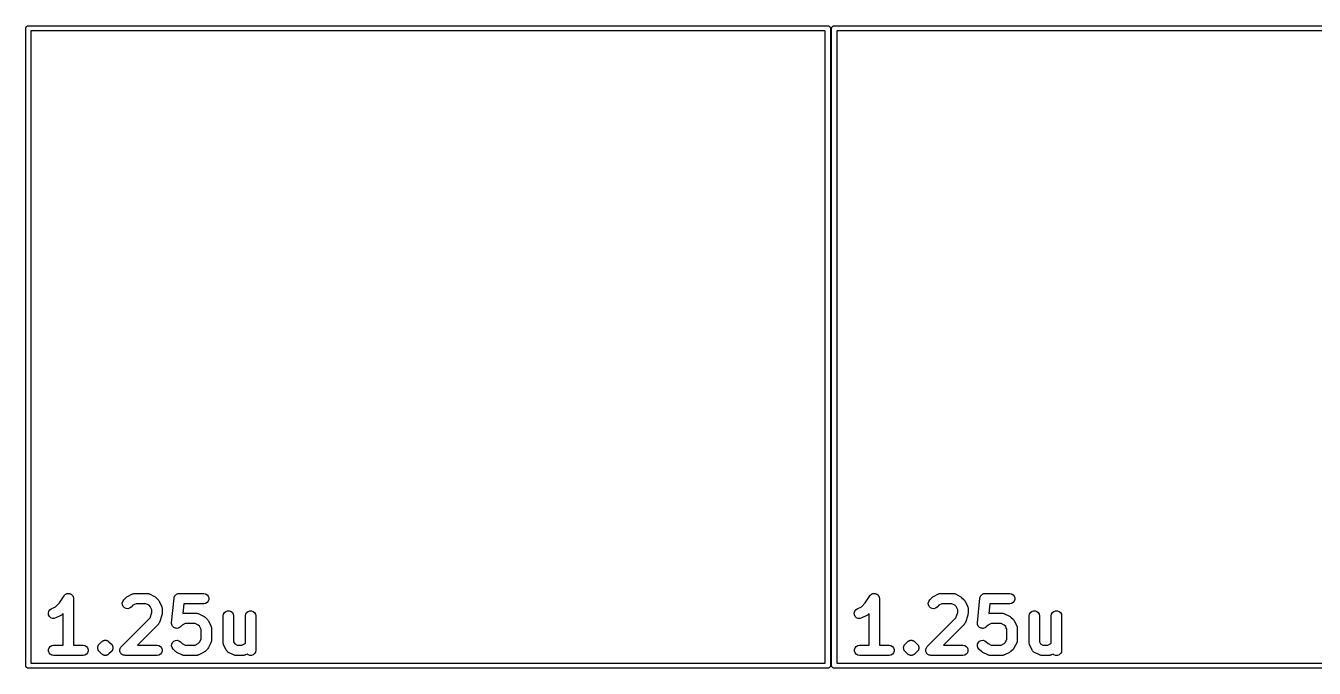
# Model space of a CAD drawing. Extents: x 41 to 154, y -135 to -41.
# Drawn here: x 40.52 to 78.49, y -135.47 to -116.53 of the extents above; entities that cross this region are included whole.
import ezdxf

# ---------------------------------------------------------------- set-up
doc = ezdxf.new("R2010")
doc.units = 0
doc.header["$MEASUREMENT"] = 0
doc.layers.add('BLACK', color=7, linetype='CONTINUOUS')

msp = doc.modelspace()

# ---------------------------------------------------------------- linework, layer by layer
at = {"layer": 'Black'}
for p, q in [((40.5229, -116.576), (40.5262, -116.57)), ((40.5262, -116.57), (40.5285, -116.564)), ((40.5285, -116.564), (40.5328, -116.559)), ((40.5328, -116.559), (40.5361, -116.553)), ((40.5361, -116.553), (40.5412, -116.549)), ((40.5412, -116.549), (40.5455, -116.544)), ((40.5455, -116.544), (40.5513, -116.54)), ((40.5513, -116.54), (40.5564, -116.536)), ((40.5564, -116.536), (40.5626, -116.534)), ((40.5626, -116.534), (40.5684, -116.53)), ((40.5684, -116.53), (40.575, -116.529)), ((40.575, -116.529), (40.5812, -116.527)), ((40.5812, -116.527), (40.5879, -116.527)), ((40.5879, -116.527), (40.5945, -116.526)), ((40.5945, -116.526), (64.1555, -116.526)), ((64.1555, -116.526), (64.1621, -116.527)), ((64.1621, -116.527), (64.1688, -116.527)), ((64.1688, -116.527), (64.175, -116.529)), ((64.175, -116.529), (64.1816, -116.53)), ((64.1816, -116.53), (64.1874, -116.534)), ((64.1874, -116.534), (64.1936, -116.536)), ((64.1936, -116.536), (64.1987, -116.54)), ((64.1987, -116.54), (64.2045, -116.544)), ((64.2045, -116.544), (64.2088, -116.549)), ((64.2088, -116.549), (64.2139, -116.553)), ((64.2139, -116.553), (64.2172, -116.559)), ((64.2172, -116.559), (64.2215, -116.564)), ((64.2215, -116.564), (64.2238, -116.57)), ((64.2238, -116.57), (64.2271, -116.576)), ((64.2729, -116.576), (64.2762, -116.57)), ((64.2762, -116.57), (64.2785, -116.564)), ((64.2785, -116.564), (64.2828, -116.559)), ((64.2828, -116.559), (64.2861, -116.553)), ((64.2861, -116.553), (64.2912, -116.549)), ((64.2912, -116.549), (64.2955, -116.544)), ((64.2955, -116.544), (64.3013, -116.54)), ((64.3013, -116.54), (64.3064, -116.536)), ((64.3064, -116.536), (64.3126, -116.534)), ((64.3126, -116.534), (64.3184, -116.53)), ((64.3184, -116.53), (64.325, -116.529)), ((64.325, -116.529), (64.3312, -116.527)), ((64.3312, -116.527), (64.3379, -116.527)), ((64.3379, -116.527), (64.3445, -116.526)), ((64.3445, -116.526), (87.9055, -116.526)), ((40.5183, -116.602), (40.5194, -116.595)), ((40.5183, -135.398), (40.5183, -116.602)), ((40.5194, -116.589), (40.5217, -116.583)), ((40.5194, -116.595), (40.5194, -116.589)), ((40.5217, -116.583), (40.5229, -116.576)), ((40.6707, -116.678), (40.6707, -135.322)), ((64.0793, -116.678), (40.6707, -116.678)), ((64.0793, -135.322), (64.0793, -116.678)), ((64.2271, -116.576), (64.2283, -116.583)), ((64.2283, -116.583), (64.2306, -116.589)), ((64.2306, -116.589), (64.2306, -116.595)), ((64.2306, -116.595), (64.2317, -116.602)), ((64.2317, -116.602), (64.2317, -135.398)), ((64.2683, -116.602), (64.2694, -116.595)), ((64.2683, -135.398), (64.2683, -116.602)), ((64.2694, -116.589), (64.2717, -116.583)), ((64.2694, -116.595), (64.2694, -116.589)), ((64.2717, -116.583), (64.2729, -116.576)), ((64.4207, -116.678), (64.4207, -135.322)), ((87.8293, -116.678), (64.4207, -116.678)), ((41.7147, -133.282), (41.731, -133.274)), ((41.731, -133.274), (41.7394, -133.273)), ((41.7394, -133.273), (41.7473, -133.27)), ((41.7473, -133.27), (41.7655, -133.27)), ((41.7655, -133.27), (41.7836, -133.268)), ((41.7836, -133.268), (41.7918, -133.27)), ((41.7918, -133.27), (41.8002, -133.27)), ((41.8002, -133.27), (41.8173, -133.277)), ((41.8173, -133.277), (41.835, -133.281)), ((41.835, -133.281), (41.842, -133.286)), ((43.6735, -133.282), (43.6811, -133.277)), ((43.6811, -133.277), (43.6987, -133.274)), ((43.6987, -133.274), (43.7158, -133.269)), ((43.7158, -133.269), (43.7245, -133.27)), ((43.7245, -133.27), (43.7332, -133.268)), ((43.7332, -133.268), (44.0961, -133.268)), ((44.0961, -133.268), (44.1047, -133.27)), ((44.1047, -133.27), (44.1135, -133.269)), ((44.1135, -133.269), (44.1306, -133.274)), ((44.1306, -133.274), (44.1482, -133.277)), ((44.1482, -133.277), (44.1558, -133.282)), ((44.9768, -133.282), (44.9824, -133.28)), ((44.9824, -133.28), (44.9874, -133.277)), ((44.9874, -133.277), (45.0079, -133.274)), ((45.0079, -133.274), (45.0281, -133.268)), ((45.0281, -133.268), (45.0338, -133.269)), ((45.0338, -133.269), (45.0395, -133.268)), ((45.0395, -133.268), (45.7652, -133.268)), ((45.7652, -133.268), (45.8173, -133.277)), ((45.8173, -133.277), (45.8632, -133.304)), ((65.4647, -133.282), (65.481, -133.274)), ((65.481, -133.274), (65.4894, -133.273)), ((65.4894, -133.273), (65.4973, -133.27)), ((65.4973, -133.27), (65.5155, -133.27)), ((65.5155, -133.27), (65.5336, -133.268)), ((65.5336, -133.268), (65.5418, -133.27)), ((65.5418, -133.27), (65.5502, -133.27)), ((65.5502, -133.27), (65.5673, -133.277)), ((65.5673, -133.277), (65.585, -133.281)), ((65.585, -133.281), (65.592, -133.286)), ((67.4235, -133.282), (67.4311, -133.277)), ((67.4311, -133.277), (67.4487, -133.274)), ((67.4487, -133.274), (67.4658, -133.269)), ((67.4658, -133.269), (67.4745, -133.27)), ((67.4745, -133.27), (67.4832, -133.268)), ((67.4832, -133.268), (67.8461, -133.268)), ((67.8461, -133.268), (67.8547, -133.27)), ((67.8547, -133.27), (67.8635, -133.269)), ((67.8635, -133.269), (67.8806, -133.274)), ((67.8806, -133.274), (67.8982, -133.277)), ((67.8982, -133.277), (67.9058, -133.282)), ((68.7268, -133.282), (68.7324, -133.28)), ((68.7324, -133.28), (68.7374, -133.277)), ((68.7374, -133.277), (68.7579, -133.274)), ((68.7579, -133.274), (68.7781, -133.268)), ((68.7781, -133.268), (68.7838, -133.269)), ((68.7838, -133.269), (68.7895, -133.268)), ((68.7895, -133.268), (69.5152, -133.268)), ((69.5152, -133.268), (69.5673, -133.277)), ((69.5673, -133.277), (69.6132, -133.304)), ((41.2702, -133.72), (41.3932, -133.658)), ((41.3932, -133.658), (41.5102, -133.541)), ((41.5102, -133.541), (41.647, -133.336)), ((41.647, -133.336), (41.6528, -133.33)), ((41.6528, -133.33), (41.657, -133.322)), ((41.657, -133.322), (41.671, -133.311)), ((41.671, -133.311), (41.6835, -133.298)), ((41.6835, -133.298), (41.6911, -133.294)), ((41.6911, -133.294), (41.6976, -133.288)), ((41.6976, -133.288), (41.7147, -133.282)), ((41.842, -133.286), (41.85, -133.288)), ((41.85, -133.288), (41.8639, -133.3)), ((41.8639, -133.3), (41.879, -133.31)), ((41.879, -133.31), (41.884, -133.317)), ((41.884, -133.317), (41.8905, -133.322)), ((41.8905, -133.322), (41.8996, -133.338)), ((41.8996, -133.338), (41.9104, -133.353)), ((41.9104, -133.353), (41.9127, -133.361)), ((41.9127, -133.361), (41.917, -133.368)), ((41.917, -133.368), (41.9201, -133.386)), ((41.9201, -133.386), (41.9252, -133.404)), ((41.9252, -133.404), (41.9247, -133.412)), ((41.9247, -133.412), (41.9262, -133.42)), ((41.9262, -133.42), (41.9262, -134.792)), ((43.3637, -133.552), (43.3774, -133.501)), ((43.3683, -133.605), (43.3637, -133.552)), ((43.3906, -133.653), (43.3683, -133.605)), ((43.3774, -133.501), (43.4077, -133.458)), ((43.4281, -133.69), (43.3906, -133.653)), ((43.4077, -133.458), (43.4803, -133.385)), ((43.4803, -133.385), (43.5003, -133.371)), ((43.5003, -133.371), (43.5199, -133.357)), ((43.5199, -133.357), (43.665, -133.284)), ((43.6783, -133.618), (43.6232, -133.673)), ((43.665, -133.284), (43.6735, -133.282)), ((43.7692, -133.573), (43.6783, -133.618)), ((44.0601, -133.573), (43.7692, -133.573)), ((44.1509, -133.618), (44.0601, -133.573)), ((44.1885, -133.656), (44.1509, -133.618)), ((44.1558, -133.282), (44.1642, -133.284)), ((44.1642, -133.284), (44.3093, -133.357)), ((44.2339, -133.747), (44.1885, -133.656)), ((44.3093, -133.357), (44.329, -133.371)), ((44.329, -133.371), (44.349, -133.385)), ((44.349, -133.385), (44.4215, -133.458)), ((44.4215, -133.458), (44.4355, -133.478)), ((44.4355, -133.478), (44.4501, -133.497)), ((44.4501, -133.497), (44.5226, -133.643)), ((44.5226, -133.643), (44.5252, -133.651)), ((44.5252, -133.651), (44.5295, -133.659)), ((44.5295, -133.659), (44.5326, -133.676)), ((44.8153, -134.131), (44.8878, -133.405)), ((44.8878, -133.405), (44.8894, -133.4)), ((44.8894, -133.394), (44.8965, -133.374)), ((44.8894, -133.4), (44.8894, -133.394)), ((44.8965, -133.374), (44.9022, -133.354)), ((44.9022, -133.354), (44.9055, -133.35)), ((44.9055, -133.35), (44.9075, -133.344)), ((44.9075, -133.344), (44.9209, -133.328)), ((44.9209, -133.328), (44.9331, -133.311)), ((44.9331, -133.311), (44.9378, -133.308)), ((44.9378, -133.308), (44.9415, -133.304)), ((44.9415, -133.304), (44.9596, -133.293)), ((44.9596, -133.293), (44.9768, -133.282)), ((45.1774, -133.573), (45.1492, -133.855)), ((45.7652, -133.573), (45.1774, -133.573)), ((45.8173, -133.564), (45.7652, -133.573)), ((45.8632, -133.537), (45.8173, -133.564)), ((45.8632, -133.304), (45.8972, -133.344)), ((45.8972, -133.497), (45.8632, -133.537)), ((45.8972, -133.344), (45.9153, -133.394)), ((45.9153, -133.447), (45.8972, -133.497)), ((45.9153, -133.394), (45.9153, -133.447)), ((65.0202, -133.72), (65.1432, -133.658)), ((65.1432, -133.658), (65.2602, -133.541)), ((65.2602, -133.541), (65.397, -133.336)), ((65.397, -133.336), (65.4028, -133.33)), ((65.4028, -133.33), (65.407, -133.322)), ((65.407, -133.322), (65.421, -133.311)), ((65.421, -133.311), (65.4335, -133.298)), ((65.4335, -133.298), (65.4411, -133.294)), ((65.4411, -133.294), (65.4476, -133.288)), ((65.4476, -133.288), (65.4647, -133.282)), ((65.592, -133.286), (65.6, -133.288)), ((65.6, -133.288), (65.6139, -133.3)), ((65.6139, -133.3), (65.629, -133.31)), ((65.629, -133.31), (65.634, -133.317)), ((65.634, -133.317), (65.6405, -133.322)), ((65.6405, -133.322), (65.6496, -133.338)), ((65.6496, -133.338), (65.6604, -133.353)), ((65.6604, -133.353), (65.6628, -133.361)), ((65.6628, -133.361), (65.667, -133.368)), ((65.667, -133.368), (65.6701, -133.386)), ((65.6701, -133.386), (65.6752, -133.404)), ((65.6752, -133.404), (65.6747, -133.412)), ((65.6747, -133.412), (65.6762, -133.42)), ((65.6762, -133.42), (65.6762, -134.792)), ((67.1137, -133.552), (67.1274, -133.501)), ((67.1183, -133.605), (67.1137, -133.552)), ((67.1406, -133.653), (67.1183, -133.605)), ((67.1274, -133.501), (67.1577, -133.458)), ((67.1781, -133.69), (67.1406, -133.653)), ((67.1577, -133.458), (67.2303, -133.385)), ((67.2303, -133.385), (67.2503, -133.371)), ((67.2503, -133.371), (67.2699, -133.357)), ((67.2699, -133.357), (67.415, -133.284)), ((67.4283, -133.618), (67.3732, -133.673)), ((67.415, -133.284), (67.4235, -133.282)), ((67.5192, -133.573), (67.4283, -133.618)), ((67.8101, -133.573), (67.5192, -133.573)), ((67.9009, -133.618), (67.8101, -133.573)), ((67.9385, -133.656), (67.9009, -133.618)), ((67.9058, -133.282), (67.9142, -133.284)), ((67.9142, -133.284), (68.0593, -133.357)), ((67.9839, -133.747), (67.9385, -133.656)), ((68.0593, -133.357), (68.079, -133.371)), ((68.079, -133.371), (68.099, -133.385)), ((68.099, -133.385), (68.1715, -133.458)), ((68.1715, -133.458), (68.1855, -133.478)), ((68.1855, -133.478), (68.2001, -133.497)), ((68.2001, -133.497), (68.2726, -133.643)), ((68.2726, -133.643), (68.2752, -133.651)), ((68.2752, -133.651), (68.2795, -133.659)), ((68.2795, -133.659), (68.2826, -133.676)), ((68.5653, -134.131), (68.6378, -133.405)), ((68.6378, -133.405), (68.6394, -133.4)), ((68.6394, -133.394), (68.6465, -133.374)), ((68.6394, -133.4), (68.6394, -133.394)), ((68.6465, -133.374), (68.6522, -133.354)), ((68.6522, -133.354), (68.6555, -133.35)), ((68.6555, -133.35), (68.6575, -133.344)), ((68.6575, -133.344), (68.6709, -133.328)), ((68.6709, -133.328), (68.6831, -133.311)), ((68.6831, -133.311), (68.6878, -133.308)), ((68.6878, -133.308), (68.6915, -133.304)), ((68.6915, -133.304), (68.7096, -133.293)), ((68.7096, -133.293), (68.7268, -133.282)), ((68.9274, -133.573), (68.8992, -133.855)), ((69.5152, -133.573), (68.9274, -133.573)), ((69.5673, -133.564), (69.5152, -133.573)), ((69.6132, -133.537), (69.5673, -133.564)), ((69.6132, -133.304), (69.6472, -133.344)), ((69.6472, -133.497), (69.6132, -133.537)), ((69.6472, -133.344), (69.6653, -133.394)), ((69.6653, -133.447), (69.6472, -133.497)), ((69.6653, -133.394), (69.6653, -133.447)), ((41.1862, -133.847), (41.1985, -133.795)), ((41.1923, -133.899), (41.1862, -133.847)), ((41.2159, -133.947), (41.1923, -133.899)), ((41.1985, -133.795), (41.2277, -133.751)), ((41.2544, -133.983), (41.2159, -133.947)), ((41.2277, -133.751), (41.2702, -133.72)), ((41.3029, -134.004), (41.2544, -133.983)), ((41.3558, -134.007), (41.3029, -134.004)), ((41.4065, -133.992), (41.3558, -134.007)), ((41.5516, -133.92), (41.4065, -133.992)), ((41.5713, -133.905), (41.5516, -133.92)), ((41.5912, -133.891), (41.5713, -133.905)), ((41.6214, -133.861), (41.5912, -133.891)), ((41.6214, -134.792), (41.6214, -133.861)), ((43.3351, -134.837), (44.1806, -133.991)), ((43.476, -133.713), (43.4281, -133.69)), ((43.5288, -133.717), (43.476, -133.713)), ((43.5799, -133.704), (43.5288, -133.717)), ((43.6232, -133.673), (43.5799, -133.704)), ((44.1806, -133.991), (44.2339, -133.831)), ((44.2339, -133.831), (44.2339, -133.747)), ((44.5309, -133.904), (44.4583, -134.122)), ((44.5345, -133.88), (44.5309, -133.904)), ((44.5326, -133.676), (44.5377, -133.693)), ((44.5387, -133.856), (44.5345, -133.88)), ((44.5377, -133.693), (44.5372, -133.702)), ((44.5372, -133.702), (44.5387, -133.711)), ((44.5387, -133.711), (44.5387, -133.856)), ((45.1492, -133.855), (45.1501, -133.855)), ((45.1501, -133.855), (45.1672, -133.85)), ((45.1672, -133.85), (45.176, -133.85)), ((45.176, -133.85), (45.1846, -133.849)), ((45.1846, -133.849), (45.5475, -133.849)), ((45.5475, -133.849), (45.5561, -133.85)), ((45.5561, -133.85), (45.5649, -133.85)), ((45.5649, -133.85), (45.582, -133.855)), ((45.582, -133.855), (45.5996, -133.858)), ((45.5996, -133.858), (45.6072, -133.862)), ((45.6072, -133.862), (45.6156, -133.865)), ((45.6156, -133.865), (45.7608, -133.937)), ((45.7608, -133.937), (45.7804, -133.952)), ((45.7804, -133.952), (45.8004, -133.966)), ((45.8004, -133.966), (45.873, -134.038)), ((45.873, -134.038), (45.887, -134.058)), ((46.3385, -133.928), (46.3477, -133.876)), ((46.3385, -134.727), (46.3385, -133.928)), ((46.3477, -133.876), (46.3742, -133.83)), ((46.3742, -133.83), (46.4147, -133.796)), ((46.4147, -133.796), (46.4644, -133.778)), ((46.4644, -133.778), (46.5174, -133.778)), ((46.5174, -133.778), (46.5671, -133.796)), ((46.5671, -133.796), (46.6077, -133.83)), ((46.6077, -133.83), (46.6341, -133.876)), ((46.6341, -133.876), (46.6433, -133.928)), ((46.6433, -133.928), (46.6433, -134.691)), ((46.9917, -133.928), (47.0008, -133.876)), ((46.9917, -134.736), (46.9917, -133.928)), ((47.0008, -133.876), (47.0273, -133.83)), ((47.0273, -133.83), (47.0679, -133.796)), ((47.0679, -133.796), (47.1176, -133.778)), ((47.1176, -133.778), (47.1705, -133.778)), ((47.1705, -133.778), (47.2203, -133.796)), ((47.2203, -133.796), (47.2608, -133.83)), ((47.2608, -133.83), (47.2873, -133.876)), ((47.2873, -133.876), (47.2965, -133.928)), ((47.2965, -133.928), (47.2965, -134.944)), ((64.9362, -133.847), (64.9485, -133.795)), ((64.9423, -133.899), (64.9362, -133.847)), ((64.9659, -133.947), (64.9423, -133.899)), ((64.9485, -133.795), (64.9777, -133.751)), ((65.0044, -133.983), (64.9659, -133.947)), ((64.9777, -133.751), (65.0202, -133.72)), ((65.0529, -134.004), (65.0044, -133.983)), ((65.1058, -134.007), (65.0529, -134.004)), ((65.1565, -133.992), (65.1058, -134.007)), ((65.3016, -133.92), (65.1565, -133.992)), ((65.3213, -133.905), (65.3016, -133.92)), ((65.3412, -133.891), (65.3213, -133.905)), ((65.3714, -133.861), (65.3412, -133.891)), ((65.3714, -134.792), (65.3714, -133.861)), ((67.0851, -134.837), (67.9306, -133.991)), ((67.226, -133.713), (67.1781, -133.69)), ((67.2788, -133.717), (67.226, -133.713)), ((67.3299, -133.704), (67.2788, -133.717)), ((67.3732, -133.673), (67.3299, -133.704)), ((67.9306, -133.991), (67.9839, -133.831)), ((67.9839, -133.831), (67.9839, -133.747)), ((68.2809, -133.904), (68.2083, -134.122)), ((68.2845, -133.88), (68.2809, -133.904)), ((68.2826, -133.676), (68.2877, -133.693)), ((68.2887, -133.856), (68.2845, -133.88)), ((68.2877, -133.693), (68.2872, -133.702)), ((68.2872, -133.702), (68.2887, -133.711)), ((68.2887, -133.711), (68.2887, -133.856)), ((68.8992, -133.855), (68.9001, -133.855)), ((68.9001, -133.855), (68.9172, -133.85)), ((68.9172, -133.85), (68.926, -133.85)), ((68.926, -133.85), (68.9346, -133.849)), ((68.9346, -133.849), (69.2975, -133.849)), ((69.2975, -133.849), (69.3061, -133.85)), ((69.3061, -133.85), (69.3149, -133.85)), ((69.3149, -133.85), (69.332, -133.855)), ((69.332, -133.855), (69.3496, -133.858)), ((69.3496, -133.858), (69.3572, -133.862)), ((69.3572, -133.862), (69.3656, -133.865)), ((69.3656, -133.865), (69.5108, -133.937)), ((69.5108, -133.937), (69.5304, -133.952)), ((69.5304, -133.952), (69.5504, -133.966)), ((69.5504, -133.966), (69.623, -134.038)), ((69.623, -134.038), (69.637, -134.058)), ((70.0885, -133.928), (70.0977, -133.876)), ((70.0885, -134.727), (70.0885, -133.928)), ((70.0977, -133.876), (70.1242, -133.83)), ((70.1242, -133.83), (70.1647, -133.796)), ((70.1647, -133.796), (70.2144, -133.778)), ((70.2144, -133.778), (70.2674, -133.778)), ((70.2674, -133.778), (70.3171, -133.796)), ((70.3171, -133.796), (70.3577, -133.83)), ((70.3577, -133.83), (70.3841, -133.876)), ((70.3841, -133.876), (70.3933, -133.928)), ((70.3933, -133.928), (70.3933, -134.691)), ((70.7417, -133.928), (70.7508, -133.876)), ((70.7417, -134.736), (70.7417, -133.928)), ((70.7508, -133.876), (70.7773, -133.83)), ((70.7773, -133.83), (70.8179, -133.796)), ((70.8179, -133.796), (70.8676, -133.778)), ((70.8676, -133.778), (70.9205, -133.778)), ((70.9205, -133.778), (70.9703, -133.796)), ((70.9703, -133.796), (71.0108, -133.83)), ((71.0108, -133.83), (71.0373, -133.876)), ((71.0373, -133.876), (71.0465, -133.928)), ((71.0465, -133.928), (71.0465, -134.944)), ((44.4215, -134.181), (43.8108, -134.792)), ((44.4266, -134.174), (44.4215, -134.181)), ((44.4331, -134.168), (44.4266, -134.174)), ((44.4416, -134.153), (44.4331, -134.168)), ((44.4519, -134.138), (44.4416, -134.153)), ((44.4542, -134.129), (44.4519, -134.138)), ((44.4583, -134.122), (44.4542, -134.129)), ((44.8151, -134.133), (44.8153, -134.132)), ((44.8173, -134.158), (44.8151, -134.133)), ((44.8153, -134.132), (44.8153, -134.131)), ((44.8192, -134.184), (44.8173, -134.158)), ((44.8196, -134.185), (44.8192, -134.184)), ((44.8197, -134.186), (44.8196, -134.185)), ((44.8305, -134.209), (44.8197, -134.186)), ((44.841, -134.232), (44.8305, -134.209)), ((44.8417, -134.233), (44.841, -134.232)), ((44.8421, -134.234), (44.8417, -134.233)), ((44.8602, -134.252), (44.8421, -134.234)), ((44.878, -134.27), (44.8602, -134.252)), ((44.8788, -134.27), (44.878, -134.27)), ((44.8795, -134.271), (44.8788, -134.27)), ((44.9026, -134.282), (44.8795, -134.271)), ((44.9256, -134.293), (44.9026, -134.282)), ((44.9266, -134.293), (44.9256, -134.293)), ((44.9275, -134.293), (44.9266, -134.293)), ((44.9529, -134.296), (44.9275, -134.293)), ((44.9783, -134.298), (44.9529, -134.296)), ((44.9792, -134.298), (44.9783, -134.298)), ((44.9802, -134.298), (44.9792, -134.298)), ((45.0049, -134.291), (44.9802, -134.298)), ((45.0296, -134.285), (45.0049, -134.291)), ((45.0304, -134.285), (45.0296, -134.285)), ((45.0313, -134.284), (45.0304, -134.285)), ((45.0523, -134.27), (45.0313, -134.284)), ((45.0733, -134.255), (45.0523, -134.27)), ((45.0739, -134.254), (45.0733, -134.255)), ((45.0747, -134.254), (45.0739, -134.254)), ((45.1298, -134.199), (45.0747, -134.254)), ((45.2206, -134.153), (45.1298, -134.199)), ((45.5115, -134.153), (45.2206, -134.153)), ((45.6023, -134.199), (45.5115, -134.153)), ((45.6399, -134.236), (45.6023, -134.199)), ((45.6854, -134.327), (45.6399, -134.236)), ((45.6854, -134.618), (45.6854, -134.327)), ((45.887, -134.058), (45.9015, -134.078)), ((45.9015, -134.078), (45.9741, -134.223)), ((45.9741, -134.223), (45.9766, -134.232)), ((45.9766, -134.232), (45.981, -134.239)), ((45.981, -134.239), (45.9841, -134.257)), ((45.9841, -134.257), (45.9892, -134.274)), ((45.9892, -134.274), (45.9886, -134.283)), ((45.9886, -134.283), (45.9902, -134.291)), ((45.9902, -134.291), (45.9902, -134.654)), ((68.1715, -134.181), (67.5608, -134.792)), ((68.1766, -134.174), (68.1715, -134.181)), ((68.1831, -134.168), (68.1766, -134.174)), ((68.1916, -134.153), (68.1831, -134.168)), ((68.2019, -134.138), (68.1916, -134.153)), ((68.2042, -134.129), (68.2019, -134.138)), ((68.2083, -134.122), (68.2042, -134.129)), ((68.5651, -134.133), (68.5653, -134.132)), ((68.5673, -134.158), (68.5651, -134.133)), ((68.5653, -134.132), (68.5653, -134.131)), ((68.5692, -134.184), (68.5673, -134.158)), ((68.5696, -134.185), (68.5692, -134.184)), ((68.5697, -134.186), (68.5696, -134.185)), ((68.5805, -134.209), (68.5697, -134.186)), ((68.591, -134.232), (68.5805, -134.209)), ((68.5917, -134.233), (68.591, -134.232)), ((68.5921, -134.234), (68.5917, -134.233)), ((68.6102, -134.252), (68.5921, -134.234)), ((68.628, -134.27), (68.6102, -134.252)), ((68.6288, -134.27), (68.628, -134.27)), ((68.6295, -134.271), (68.6288, -134.27)), ((68.6526, -134.282), (68.6295, -134.271)), ((68.6756, -134.293), (68.6526, -134.282)), ((68.6766, -134.293), (68.6756, -134.293)), ((68.6775, -134.293), (68.6766, -134.293)), ((68.7029, -134.296), (68.6775, -134.293)), ((68.7283, -134.298), (68.7029, -134.296)), ((68.7292, -134.298), (68.7283, -134.298)), ((68.7302, -134.298), (68.7292, -134.298)), ((68.7549, -134.291), (68.7302, -134.298)), ((68.7796, -134.285), (68.7549, -134.291)), ((68.7804, -134.285), (68.7796, -134.285)), ((68.7813, -134.284), (68.7804, -134.285)), ((68.8023, -134.27), (68.7813, -134.284)), ((68.8233, -134.255), (68.8023, -134.27)), ((68.8239, -134.254), (68.8233, -134.255)), ((68.8247, -134.254), (68.8239, -134.254)), ((68.8798, -134.199), (68.8247, -134.254)), ((68.9706, -134.153), (68.8798, -134.199)), ((69.2615, -134.153), (68.9706, -134.153)), ((69.3523, -134.199), (69.2615, -134.153)), ((69.3899, -134.236), (69.3523, -134.199)), ((69.4354, -134.327), (69.3899, -134.236)), ((69.4354, -134.618), (69.4354, -134.327)), ((69.637, -134.058), (69.6515, -134.078)), ((69.6515, -134.078), (69.7241, -134.223)), ((69.7241, -134.223), (69.7266, -134.232)), ((69.7266, -134.232), (69.731, -134.239)), ((69.731, -134.239), (69.7341, -134.257)), ((69.7341, -134.257), (69.7392, -134.274)), ((69.7392, -134.274), (69.7386, -134.283)), ((69.7386, -134.283), (69.7402, -134.291)), ((69.7402, -134.291), (69.7402, -134.654)), ((41.2862, -134.801), (41.3383, -134.792)), ((41.3383, -134.792), (41.6214, -134.792)), ((41.9262, -134.792), (42.2092, -134.792)), ((42.2092, -134.792), (42.2613, -134.801)), ((42.6516, -134.807), (42.6593, -134.797)), ((42.6593, -134.797), (42.6649, -134.784)), ((42.6649, -134.784), (42.6744, -134.775)), ((42.6744, -134.775), (42.682, -134.764)), ((42.682, -134.764), (42.7546, -134.692)), ((42.7546, -134.692), (42.7655, -134.684)), ((42.7655, -134.684), (42.7749, -134.674)), ((42.7749, -134.674), (42.781, -134.672)), ((42.781, -134.672), (42.7861, -134.667)), ((42.7861, -134.667), (42.7924, -134.665)), ((42.7924, -134.665), (42.7979, -134.661)), ((42.7979, -134.661), (42.8108, -134.658)), ((42.8108, -134.658), (42.8229, -134.652)), ((42.8229, -134.652), (42.8296, -134.651)), ((42.8296, -134.651), (42.8359, -134.649)), ((42.8359, -134.649), (42.8426, -134.649)), ((42.8426, -134.649), (42.8491, -134.647)), ((42.8491, -134.647), (42.8623, -134.649)), ((42.8623, -134.649), (42.8756, -134.647)), ((42.8756, -134.647), (42.8821, -134.649)), ((42.8821, -134.649), (42.8888, -134.649)), ((42.8888, -134.649), (42.8951, -134.651)), ((42.8951, -134.651), (42.9018, -134.652)), ((42.9018, -134.652), (42.9139, -134.658)), ((42.9139, -134.658), (42.9267, -134.661)), ((42.9267, -134.661), (42.9322, -134.665)), ((42.9322, -134.665), (42.9385, -134.667)), ((42.9385, -134.667), (42.9437, -134.672)), ((42.9437, -134.672), (42.9497, -134.674)), ((42.9497, -134.674), (42.9592, -134.684)), ((42.9592, -134.684), (42.9701, -134.692)), ((42.9701, -134.692), (43.0427, -134.764)), ((43.0427, -134.764), (43.0503, -134.775)), ((43.0503, -134.775), (43.0597, -134.784)), ((43.0597, -134.784), (43.0654, -134.797)), ((43.0654, -134.797), (43.073, -134.807)), ((43.8108, -134.792), (44.3863, -134.792)), ((44.3863, -134.792), (44.4385, -134.801)), ((44.8151, -134.813), (44.8197, -134.76)), ((44.8197, -134.76), (44.8421, -134.712)), ((44.8421, -134.712), (44.8795, -134.674)), ((44.8795, -134.674), (44.9275, -134.652)), ((44.9275, -134.652), (44.9802, -134.647)), ((44.9802, -134.647), (45.0313, -134.661)), ((45.0313, -134.661), (45.0747, -134.692)), ((45.0747, -134.692), (45.1298, -134.747)), ((45.1298, -134.747), (45.2206, -134.792)), ((45.2206, -134.792), (45.5115, -134.792)), ((45.5115, -134.792), (45.6023, -134.747)), ((45.6023, -134.747), (45.6399, -134.709)), ((45.6399, -134.709), (45.6854, -134.618)), ((45.9741, -134.722), (45.9015, -134.867)), ((45.9766, -134.714), (45.9741, -134.722)), ((45.981, -134.706), (45.9766, -134.714)), ((45.9841, -134.689), (45.981, -134.706)), ((45.9892, -134.672), (45.9841, -134.689)), ((45.9902, -134.654), (45.9886, -134.663)), ((45.9886, -134.663), (45.9892, -134.672)), ((46.34, -134.735), (46.3385, -134.727)), ((46.3395, -134.744), (46.34, -134.735)), ((46.3446, -134.761), (46.3395, -134.744)), ((46.3477, -134.779), (46.3446, -134.761)), ((46.3521, -134.786), (46.3477, -134.779)), ((46.3546, -134.795), (46.3521, -134.786)), ((46.4272, -134.94), (46.3546, -134.795)), ((46.6433, -134.691), (46.6771, -134.758)), ((46.6771, -134.758), (46.7446, -134.792)), ((46.7446, -134.792), (46.8904, -134.792)), ((46.8904, -134.792), (46.9812, -134.747)), ((46.9812, -134.747), (46.9917, -134.736)), ((65.0362, -134.801), (65.0883, -134.792)), ((65.0883, -134.792), (65.3714, -134.792)), ((65.6762, -134.792), (65.9592, -134.792)), ((65.9592, -134.792), (66.0113, -134.801)), ((66.4016, -134.807), (66.4093, -134.797)), ((66.4093, -134.797), (66.4149, -134.784)), ((66.4149, -134.784), (66.4244, -134.775)), ((66.4244, -134.775), (66.432, -134.764)), ((66.432, -134.764), (66.5046, -134.692)), ((66.5046, -134.692), (66.5155, -134.684)), ((66.5155, -134.684), (66.5249, -134.674)), ((66.5249, -134.674), (66.531, -134.672)), ((66.531, -134.672), (66.5361, -134.667)), ((66.5361, -134.667), (66.5424, -134.665)), ((66.5424, -134.665), (66.5479, -134.661)), ((66.5479, -134.661), (66.5608, -134.658)), ((66.5608, -134.658), (66.5729, -134.652)), ((66.5729, -134.652), (66.5796, -134.651)), ((66.5796, -134.651), (66.5859, -134.649)), ((66.5859, -134.649), (66.5926, -134.649)), ((66.5926, -134.649), (66.5991, -134.647)), ((66.5991, -134.647), (66.6123, -134.649)), ((66.6123, -134.649), (66.6256, -134.647)), ((66.6256, -134.647), (66.6321, -134.649)), ((66.6321, -134.649), (66.6388, -134.649)), ((66.6388, -134.649), (66.6451, -134.651)), ((66.6451, -134.651), (66.6518, -134.652)), ((66.6518, -134.652), (66.6639, -134.658)), ((66.6639, -134.658), (66.6767, -134.661)), ((66.6767, -134.661), (66.6822, -134.665)), ((66.6822, -134.665), (66.6885, -134.667)), ((66.6885, -134.667), (66.6937, -134.672)), ((66.6937, -134.672), (66.6997, -134.674)), ((66.6997, -134.674), (66.7092, -134.684)), ((66.7092, -134.684), (66.7201, -134.692)), ((66.7201, -134.692), (66.7927, -134.764)), ((66.7927, -134.764), (66.8003, -134.775)), ((66.8003, -134.775), (66.8097, -134.784)), ((66.8097, -134.784), (66.8154, -134.797)), ((66.8154, -134.797), (66.823, -134.807)), ((67.5608, -134.792), (68.1363, -134.792)), ((68.1363, -134.792), (68.1885, -134.801)), ((68.5651, -134.813), (68.5697, -134.76)), ((68.5697, -134.76), (68.5921, -134.712)), ((68.5921, -134.712), (68.6295, -134.674)), ((68.6295, -134.674), (68.6775, -134.652)), ((68.6775, -134.652), (68.7302, -134.647)), ((68.7302, -134.647), (68.7813, -134.661)), ((68.7813, -134.661), (68.8247, -134.692)), ((68.8247, -134.692), (68.8798, -134.747)), ((68.8798, -134.747), (68.9706, -134.792)), ((68.9706, -134.792), (69.2615, -134.792)), ((69.2615, -134.792), (69.3523, -134.747)), ((69.3523, -134.747), (69.3899, -134.709)), ((69.3899, -134.709), (69.4354, -134.618)), ((69.7241, -134.722), (69.6515, -134.867)), ((69.7266, -134.714), (69.7241, -134.722)), ((69.731, -134.706), (69.7266, -134.714)), ((69.7341, -134.689), (69.731, -134.706)), ((69.7392, -134.672), (69.7341, -134.689)), ((69.7402, -134.654), (69.7386, -134.663)), ((69.7386, -134.663), (69.7392, -134.672)), ((70.09, -134.735), (70.0885, -134.727)), ((70.0895, -134.744), (70.09, -134.735)), ((70.0946, -134.761), (70.0895, -134.744)), ((70.0977, -134.779), (70.0946, -134.761)), ((70.1021, -134.786), (70.0977, -134.779)), ((70.1046, -134.795), (70.1021, -134.786)), ((70.1772, -134.94), (70.1046, -134.795)), ((70.3933, -134.691), (70.4271, -134.758)), ((70.4271, -134.758), (70.4946, -134.792)), ((70.4946, -134.792), (70.6404, -134.792)), ((70.6404, -134.792), (70.7312, -134.747)), ((70.7312, -134.747), (70.7417, -134.736)), ((41.1883, -134.918), (41.2064, -134.868)), ((41.1883, -134.971), (41.1883, -134.918)), ((41.2064, -135.021), (41.1883, -134.971)), ((41.2064, -134.868), (41.2404, -134.828)), ((41.2404, -135.061), (41.2064, -135.021)), ((41.2404, -134.828), (41.2862, -134.801)), ((41.2862, -135.088), (41.2404, -135.061)), ((41.3383, -135.097), (41.2862, -135.088)), ((42.2092, -135.097), (41.3383, -135.097)), ((42.2613, -135.088), (42.2092, -135.097)), ((42.2613, -134.801), (42.3072, -134.828)), ((42.3072, -135.061), (42.2613, -135.088)), ((42.3072, -134.828), (42.3412, -134.868)), ((42.3412, -135.021), (42.3072, -135.061)), ((42.3412, -134.868), (42.3593, -134.918)), ((42.3593, -134.971), (42.3412, -135.021)), ((42.3593, -134.918), (42.3593, -134.971)), ((42.6379, -134.859), (42.6414, -134.846)), ((42.6391, -134.872), (42.6379, -134.859)), ((42.6379, -134.885), (42.6391, -134.872)), ((42.6414, -134.898), (42.6379, -134.885)), ((42.6414, -134.846), (42.6426, -134.832)), ((42.6426, -134.911), (42.6414, -134.898)), ((42.6426, -134.832), (42.6482, -134.82)), ((42.6482, -134.923), (42.6426, -134.911)), ((42.6482, -134.82), (42.6516, -134.807)), ((42.6516, -134.936), (42.6482, -134.923)), ((42.6593, -134.947), (42.6516, -134.936)), ((42.6649, -134.959), (42.6593, -134.947)), ((42.6744, -134.969), (42.6649, -134.959)), ((42.682, -134.98), (42.6744, -134.969)), ((42.7546, -135.052), (42.682, -134.98)), ((42.7655, -135.06), (42.7546, -135.052)), ((42.7749, -135.069), (42.7655, -135.06)), ((42.781, -135.072), (42.7749, -135.069)), ((42.7861, -135.076), (42.781, -135.072)), ((42.7924, -135.079), (42.7861, -135.076)), ((42.7979, -135.083), (42.7924, -135.079)), ((42.8108, -135.086), (42.7979, -135.083)), ((42.8229, -135.092), (42.8108, -135.086)), ((42.8296, -135.092), (42.8229, -135.092)), ((42.8359, -135.095), (42.8296, -135.092)), ((42.8426, -135.095), (42.8359, -135.095)), ((42.8491, -135.096), (42.8426, -135.095)), ((42.8623, -135.095), (42.8491, -135.096)), ((42.8756, -135.096), (42.8623, -135.095)), ((42.8821, -135.095), (42.8756, -135.096)), ((42.8888, -135.095), (42.8821, -135.095)), ((42.8951, -135.092), (42.8888, -135.095)), ((42.9018, -135.092), (42.8951, -135.092)), ((42.9139, -135.086), (42.9018, -135.092)), ((42.9267, -135.083), (42.9139, -135.086)), ((42.9322, -135.079), (42.9267, -135.083)), ((42.9385, -135.076), (42.9322, -135.079)), ((42.9437, -135.072), (42.9385, -135.076)), ((42.9497, -135.069), (42.9437, -135.072)), ((42.9592, -135.06), (42.9497, -135.069)), ((42.9701, -135.052), (42.9592, -135.06)), ((43.0427, -134.98), (42.9701, -135.052)), ((43.0503, -134.969), (43.0427, -134.98)), ((43.0597, -134.959), (43.0503, -134.969)), ((43.0654, -134.947), (43.0597, -134.959)), ((43.073, -134.936), (43.0654, -134.947)), ((43.073, -134.807), (43.0765, -134.82)), ((43.0765, -134.923), (43.073, -134.936)), ((43.0765, -134.82), (43.0821, -134.832)), ((43.0821, -134.911), (43.0765, -134.923)), ((43.0821, -134.832), (43.0833, -134.846)), ((43.0833, -134.898), (43.0821, -134.911)), ((43.0833, -134.846), (43.0867, -134.859)), ((43.0867, -134.885), (43.0833, -134.898)), ((43.0867, -134.859), (43.0856, -134.872)), ((43.0856, -134.872), (43.0867, -134.885)), ((43.2911, -134.931), (43.2928, -134.925)), ((43.2928, -134.951), (43.2911, -134.931)), ((43.2928, -134.918), (43.2996, -134.899)), ((43.2928, -134.925), (43.2928, -134.918)), ((43.2928, -134.971), (43.2928, -134.951)), ((43.2951, -134.977), (43.2928, -134.971)), ((43.2957, -134.984), (43.2951, -134.977)), ((43.3041, -135.002), (43.2957, -134.984)), ((43.2996, -134.899), (43.3048, -134.88)), ((43.3109, -135.021), (43.3041, -135.002)), ((43.3048, -134.88), (43.3086, -134.875)), ((43.3086, -134.875), (43.3109, -134.868)), ((43.3109, -134.868), (43.3237, -134.853)), ((43.3152, -135.026), (43.3109, -135.021)), ((43.3181, -135.032), (43.3152, -135.026)), ((43.3321, -135.046), (43.3181, -135.032)), ((43.3237, -134.853), (43.3351, -134.837)), ((43.3449, -135.061), (43.3321, -135.046)), ((43.3508, -135.065), (43.3449, -135.061)), ((43.3555, -135.069), (43.3508, -135.065)), ((43.3735, -135.078), (43.3555, -135.069)), ((43.3908, -135.088), (43.3735, -135.078)), ((43.3974, -135.089), (43.3908, -135.088)), ((43.4035, -135.092), (43.3974, -135.089)), ((43.4233, -135.093), (43.4035, -135.092)), ((43.4429, -135.097), (43.4233, -135.093)), ((44.3863, -135.097), (43.4429, -135.097)), ((44.4385, -135.088), (44.3863, -135.097)), ((44.4385, -134.801), (44.4843, -134.828)), ((44.4843, -135.061), (44.4385, -135.088)), ((44.4843, -134.828), (44.5183, -134.868)), ((44.5183, -135.021), (44.4843, -135.061)), ((44.5183, -134.868), (44.5364, -134.918)), ((44.5364, -134.971), (44.5183, -135.021)), ((44.5364, -134.918), (44.5364, -134.971)), ((44.8288, -134.864), (44.8151, -134.813)), ((44.8591, -134.907), (44.8288, -134.864)), ((44.9317, -134.98), (44.8591, -134.907)), ((44.9517, -134.994), (44.9317, -134.98)), ((44.9713, -135.008), (44.9517, -134.994)), ((45.1165, -135.081), (44.9713, -135.008)), ((45.1249, -135.083), (45.1165, -135.081)), ((45.1325, -135.088), (45.1249, -135.083)), ((45.1501, -135.091), (45.1325, -135.088)), ((45.1672, -135.096), (45.1501, -135.091)), ((45.176, -135.095), (45.1672, -135.096)), ((45.1846, -135.097), (45.176, -135.095)), ((45.5475, -135.097), (45.1846, -135.097)), ((45.5561, -135.095), (45.5475, -135.097)), ((45.5649, -135.096), (45.5561, -135.095)), ((45.582, -135.091), (45.5649, -135.096)), ((45.5996, -135.088), (45.582, -135.091)), ((45.6072, -135.083), (45.5996, -135.088)), ((45.6156, -135.081), (45.6072, -135.083)), ((45.7608, -135.008), (45.6156, -135.081)), ((45.7804, -134.994), (45.7608, -135.008)), ((45.8004, -134.98), (45.7804, -134.994)), ((45.873, -134.907), (45.8004, -134.98)), ((45.887, -134.887), (45.873, -134.907)), ((45.9015, -134.867), (45.887, -134.887)), ((46.4405, -134.958), (46.4272, -134.94)), ((46.4528, -134.977), (46.4405, -134.958)), ((46.4562, -134.979), (46.4528, -134.977)), ((46.4587, -134.983), (46.4562, -134.979)), ((46.4774, -134.995), (46.4587, -134.983)), ((46.4953, -135.008), (46.4774, -134.995)), ((46.6405, -135.081), (46.4953, -135.008)), ((46.6489, -135.083), (46.6405, -135.081)), ((46.6565, -135.088), (46.6489, -135.083)), ((46.6741, -135.091), (46.6565, -135.088)), ((46.6912, -135.096), (46.6741, -135.091)), ((46.7, -135.095), (46.6912, -135.096)), ((46.7086, -135.097), (46.7, -135.095)), ((46.9263, -135.097), (46.7086, -135.097)), ((46.935, -135.095), (46.9263, -135.097)), ((46.9438, -135.096), (46.935, -135.095)), ((46.9609, -135.091), (46.9438, -135.096)), ((46.9785, -135.088), (46.9609, -135.091)), ((46.9861, -135.083), (46.9785, -135.088)), ((46.9945, -135.081), (46.9861, -135.083)), ((47.0437, -135.056), (46.9945, -135.081)), ((47.0679, -135.076), (47.0437, -135.056)), ((47.1176, -135.095), (47.0679, -135.076)), ((47.1705, -135.095), (47.1176, -135.095)), ((47.2203, -135.076), (47.1705, -135.095)), ((47.2608, -135.042), (47.2203, -135.076)), ((47.2873, -134.997), (47.2608, -135.042)), ((47.2965, -134.944), (47.2873, -134.997)), ((64.9383, -134.918), (64.9564, -134.868)), ((64.9383, -134.971), (64.9383, -134.918)), ((64.9564, -135.021), (64.9383, -134.971)), ((64.9564, -134.868), (64.9904, -134.828)), ((64.9904, -135.061), (64.9564, -135.021)), ((64.9904, -134.828), (65.0362, -134.801)), ((65.0362, -135.088), (64.9904, -135.061)), ((65.0883, -135.097), (65.0362, -135.088)), ((65.9592, -135.097), (65.0883, -135.097)), ((66.0113, -135.088), (65.9592, -135.097)), ((66.0113, -134.801), (66.0572, -134.828)), ((66.0572, -135.061), (66.0113, -135.088)), ((66.0572, -134.828), (66.0912, -134.868)), ((66.0912, -135.021), (66.0572, -135.061)), ((66.0912, -134.868), (66.1093, -134.918)), ((66.1093, -134.971), (66.0912, -135.021)), ((66.1093, -134.918), (66.1093, -134.971)), ((66.3879, -134.859), (66.3914, -134.846)), ((66.3891, -134.872), (66.3879, -134.859)), ((66.3879, -134.885), (66.3891, -134.872)), ((66.3914, -134.898), (66.3879, -134.885)), ((66.3914, -134.846), (66.3926, -134.832)), ((66.3926, -134.911), (66.3914, -134.898)), ((66.3926, -134.832), (66.3982, -134.82)), ((66.3982, -134.923), (66.3926, -134.911)), ((66.3982, -134.82), (66.4016, -134.807)), ((66.4016, -134.936), (66.3982, -134.923)), ((66.4093, -134.947), (66.4016, -134.936)), ((66.4149, -134.959), (66.4093, -134.947)), ((66.4244, -134.969), (66.4149, -134.959)), ((66.432, -134.98), (66.4244, -134.969)), ((66.5046, -135.052), (66.432, -134.98)), ((66.5155, -135.06), (66.5046, -135.052)), ((66.5249, -135.069), (66.5155, -135.06)), ((66.531, -135.072), (66.5249, -135.069)), ((66.5361, -135.076), (66.531, -135.072)), ((66.5424, -135.079), (66.5361, -135.076)), ((66.5479, -135.083), (66.5424, -135.079)), ((66.5608, -135.086), (66.5479, -135.083)), ((66.5729, -135.092), (66.5608, -135.086)), ((66.5796, -135.092), (66.5729, -135.092)), ((66.5859, -135.095), (66.5796, -135.092)), ((66.5926, -135.095), (66.5859, -135.095)), ((66.5991, -135.096), (66.5926, -135.095)), ((66.6123, -135.095), (66.5991, -135.096)), ((66.6256, -135.096), (66.6123, -135.095)), ((66.6321, -135.095), (66.6256, -135.096)), ((66.6388, -135.095), (66.6321, -135.095)), ((66.6451, -135.092), (66.6388, -135.095)), ((66.6518, -135.092), (66.6451, -135.092)), ((66.6639, -135.086), (66.6518, -135.092)), ((66.6767, -135.083), (66.6639, -135.086)), ((66.6822, -135.079), (66.6767, -135.083)), ((66.6885, -135.076), (66.6822, -135.079)), ((66.6937, -135.072), (66.6885, -135.076)), ((66.6997, -135.069), (66.6937, -135.072)), ((66.7092, -135.06), (66.6997, -135.069)), ((66.7201, -135.052), (66.7092, -135.06)), ((66.7927, -134.98), (66.7201, -135.052)), ((66.8003, -134.969), (66.7927, -134.98)), ((66.8097, -134.959), (66.8003, -134.969)), ((66.8154, -134.947), (66.8097, -134.959)), ((66.823, -134.936), (66.8154, -134.947)), ((66.823, -134.807), (66.8265, -134.82)), ((66.8265, -134.923), (66.823, -134.936)), ((66.8265, -134.82), (66.8321, -134.832)), ((66.8321, -134.911), (66.8265, -134.923)), ((66.8321, -134.832), (66.8333, -134.846)), ((66.8333, -134.898), (66.8321, -134.911)), ((66.8333, -134.846), (66.8367, -134.859)), ((66.8367, -134.885), (66.8333, -134.898)), ((66.8367, -134.859), (66.8356, -134.872)), ((66.8356, -134.872), (66.8367, -134.885)), ((67.0411, -134.931), (67.0428, -134.925)), ((67.0428, -134.951), (67.0411, -134.931)), ((67.0428, -134.918), (67.0496, -134.899)), ((67.0428, -134.925), (67.0428, -134.918)), ((67.0428, -134.971), (67.0428, -134.951)), ((67.0451, -134.977), (67.0428, -134.971)), ((67.0457, -134.984), (67.0451, -134.977)), ((67.0541, -135.002), (67.0457, -134.984)), ((67.0496, -134.899), (67.0548, -134.88)), ((67.0609, -135.021), (67.0541, -135.002)), ((67.0548, -134.88), (67.0586, -134.875)), ((67.0586, -134.875), (67.0609, -134.868)), ((67.0609, -134.868), (67.0737, -134.853)), ((67.0652, -135.026), (67.0609, -135.021)), ((67.0681, -135.032), (67.0652, -135.026)), ((67.0821, -135.046), (67.0681, -135.032)), ((67.0737, -134.853), (67.0851, -134.837)), ((67.0949, -135.061), (67.0821, -135.046)), ((67.1008, -135.065), (67.0949, -135.061)), ((67.1055, -135.069), (67.1008, -135.065)), ((67.1235, -135.078), (67.1055, -135.069)), ((67.1408, -135.088), (67.1235, -135.078)), ((67.1474, -135.089), (67.1408, -135.088)), ((67.1535, -135.092), (67.1474, -135.089)), ((67.1733, -135.093), (67.1535, -135.092)), ((67.1929, -135.097), (67.1733, -135.093)), ((68.1363, -135.097), (67.1929, -135.097)), ((68.1885, -135.088), (68.1363, -135.097)), ((68.1885, -134.801), (68.2343, -134.828)), ((68.2343, -135.061), (68.1885, -135.088)), ((68.2343, -134.828), (68.2683, -134.868)), ((68.2683, -135.021), (68.2343, -135.061)), ((68.2683, -134.868), (68.2864, -134.918)), ((68.2864, -134.971), (68.2683, -135.021)), ((68.2864, -134.918), (68.2864, -134.971)), ((68.5788, -134.864), (68.5651, -134.813)), ((68.6091, -134.907), (68.5788, -134.864)), ((68.6817, -134.98), (68.6091, -134.907)), ((68.7017, -134.994), (68.6817, -134.98)), ((68.7213, -135.008), (68.7017, -134.994)), ((68.8665, -135.081), (68.7213, -135.008)), ((68.8749, -135.083), (68.8665, -135.081)), ((68.8825, -135.088), (68.8749, -135.083)), ((68.9001, -135.091), (68.8825, -135.088)), ((68.9172, -135.096), (68.9001, -135.091)), ((68.926, -135.095), (68.9172, -135.096)), ((68.9346, -135.097), (68.926, -135.095)), ((69.2975, -135.097), (68.9346, -135.097)), ((69.3061, -135.095), (69.2975, -135.097)), ((69.3149, -135.096), (69.3061, -135.095)), ((69.332, -135.091), (69.3149, -135.096)), ((69.3496, -135.088), (69.332, -135.091)), ((69.3572, -135.083), (69.3496, -135.088)), ((69.3656, -135.081), (69.3572, -135.083)), ((69.5108, -135.008), (69.3656, -135.081)), ((69.5304, -134.994), (69.5108, -135.008)), ((69.5504, -134.98), (69.5304, -134.994)), ((69.623, -134.907), (69.5504, -134.98)), ((69.637, -134.887), (69.623, -134.907)), ((69.6515, -134.867), (69.637, -134.887)), ((70.1905, -134.958), (70.1772, -134.94)), ((70.2028, -134.977), (70.1905, -134.958)), ((70.2062, -134.979), (70.2028, -134.977)), ((70.2087, -134.983), (70.2062, -134.979)), ((70.2274, -134.995), (70.2087, -134.983)), ((70.2453, -135.008), (70.2274, -134.995)), ((70.3905, -135.081), (70.2453, -135.008)), ((70.3989, -135.083), (70.3905, -135.081)), ((70.4065, -135.088), (70.3989, -135.083)), ((70.4241, -135.091), (70.4065, -135.088)), ((70.4412, -135.096), (70.4241, -135.091)), ((70.45, -135.095), (70.4412, -135.096)), ((70.4586, -135.097), (70.45, -135.095)), ((70.6763, -135.097), (70.4586, -135.097)), ((70.685, -135.095), (70.6763, -135.097)), ((70.6938, -135.096), (70.685, -135.095)), ((70.7109, -135.091), (70.6938, -135.096)), ((70.7285, -135.088), (70.7109, -135.091)), ((70.7361, -135.083), (70.7285, -135.088)), ((70.7445, -135.081), (70.7361, -135.083)), ((70.7937, -135.056), (70.7445, -135.081)), ((70.8179, -135.076), (70.7937, -135.056)), ((70.8676, -135.095), (70.8179, -135.076)), ((70.9205, -135.095), (70.8676, -135.095)), ((70.9703, -135.076), (70.9205, -135.095)), ((71.0108, -135.042), (70.9703, -135.076)), ((71.0373, -134.997), (71.0108, -135.042)), ((71.0465, -134.944), (71.0373, -134.997)), ((40.5194, -135.405), (40.5183, -135.398)), ((40.5194, -135.411), (40.5194, -135.405)), ((40.5217, -135.417), (40.5194, -135.411)), ((40.5229, -135.424), (40.5217, -135.417)), ((40.5262, -135.43), (40.5229, -135.424)), ((40.5285, -135.436), (40.5262, -135.43)), ((40.5328, -135.441), (40.5285, -135.436)), ((40.5361, -135.447), (40.5328, -135.441)), ((40.5412, -135.451), (40.5361, -135.447)), ((40.5455, -135.456), (40.5412, -135.451)), ((40.5513, -135.46), (40.5455, -135.456)), ((40.5564, -135.464), (40.5513, -135.46)), ((40.5626, -135.466), (40.5564, -135.464)), ((40.5684, -135.47), (40.5626, -135.466)), ((40.575, -135.471), (40.5684, -135.47)), ((40.5812, -135.473), (40.575, -135.471)), ((40.5879, -135.473), (40.5812, -135.473)), ((40.5945, -135.474), (40.5879, -135.473)), ((64.1555, -135.474), (40.5945, -135.474)), ((40.6707, -135.322), (64.0793, -135.322)), ((64.1621, -135.473), (64.1555, -135.474)), ((64.1688, -135.473), (64.1621, -135.473)), ((64.175, -135.471), (64.1688, -135.473)), ((64.1816, -135.47), (64.175, -135.471)), ((64.1874, -135.466), (64.1816, -135.47)), ((64.1936, -135.464), (64.1874, -135.466)), ((64.1987, -135.46), (64.1936, -135.464)), ((64.2045, -135.456), (64.1987, -135.46)), ((64.2088, -135.451), (64.2045, -135.456)), ((64.2139, -135.447), (64.2088, -135.451)), ((64.2172, -135.441), (64.2139, -135.447)), ((64.2215, -135.436), (64.2172, -135.441)), ((64.2238, -135.43), (64.2215, -135.436)), ((64.2271, -135.424), (64.2238, -135.43)), ((64.2283, -135.417), (64.2271, -135.424)), ((64.2306, -135.411), (64.2283, -135.417)), ((64.2317, -135.398), (64.2306, -135.405)), ((64.2306, -135.405), (64.2306, -135.411)), ((64.2694, -135.405), (64.2683, -135.398)), ((64.2694, -135.411), (64.2694, -135.405)), ((64.2717, -135.417), (64.2694, -135.411)), ((64.2729, -135.424), (64.2717, -135.417)), ((64.2762, -135.43), (64.2729, -135.424)), ((64.2785, -135.436), (64.2762, -135.43)), ((64.2828, -135.441), (64.2785, -135.436)), ((64.2861, -135.447), (64.2828, -135.441)), ((64.2912, -135.451), (64.2861, -135.447)), ((64.2955, -135.456), (64.2912, -135.451)), ((64.3013, -135.46), (64.2955, -135.456)), ((64.3064, -135.464), (64.3013, -135.46)), ((64.3126, -135.466), (64.3064, -135.464)), ((64.3184, -135.47), (64.3126, -135.466)), ((64.325, -135.471), (64.3184, -135.47)), ((64.3312, -135.473), (64.325, -135.471)), ((64.3379, -135.473), (64.3312, -135.473)), ((64.3445, -135.474), (64.3379, -135.473)), ((87.9055, -135.474), (64.3445, -135.474)), ((64.4207, -135.322), (87.8293, -135.322))]:
    msp.add_line(p, q, dxfattribs=at)

doc.saveas('drawing.dxf')
